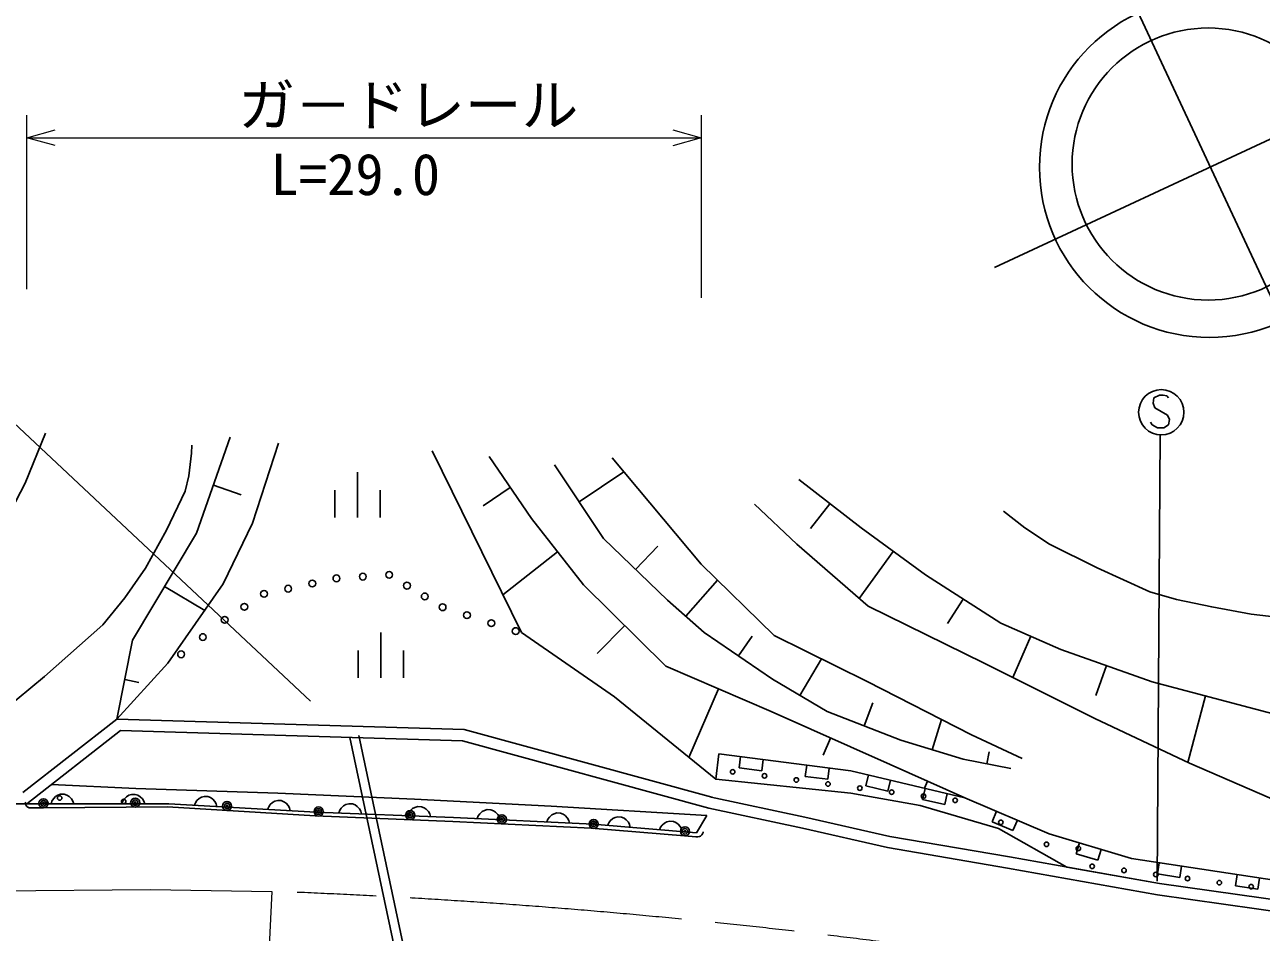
# Model space of a CAD drawing. Units: millimetres, scale not verified. Extents: x 40000 to 680000, y 20000 to 380000.
# Drawn here: x 484731 to 539286, y 293784 to 333810 of the extents above; entities that cross this region are included whole.
import ezdxf
from ezdxf.enums import TextEntityAlignment as Align

# ---------------------------------------------------------------- set-up
doc = ezdxf.new("R2010")
doc.units = ezdxf.units.MM
doc.header["$LTSCALE"] = 1000
doc.linetypes.add('CHAIN', pattern=[18.5, 12, -1.5, 3.5, -1.5])
for name, color, linetype, lineweight in [('M-BGD', 7, 'Continuous', 25), ('M-BGD-EXST', 7, 'Continuous', 25), ('M-BMK', 2, 'CHAIN', 13), ('M-BMK-SRVR', 3, 'Continuous', 25), ('M-STR-HTXT', 7, 'Continuous', 13)]:
    doc.layers.add(name, color=color, linetype=linetype, lineweight=lineweight)
doc.styles.add('ＭＳ ゴシック', font='')
doc.styles.get('ＭＳ ゴシック').set_extended_font_data('MS Gothic')

msp = doc.modelspace()

# ---------------------------------------------------------------- linework, layer by layer
at = {"layer": 'M-BGD'}
for p, q in [((492306, 311384), (493798, 315621)), ((495934, 315350), (494781, 311824)), ((506643, 307009), (502712, 315010)), ((505220, 314772), (507084, 312026)), ((510271, 311144), (508102, 314399)), ((510644, 314703), (514575, 310025)), ((499415, 314083), (499415, 312083)), ((509186, 312771), (511161, 314088)), ((518881, 313753), (521627, 311617)), ((493052, 313502), (494278, 313071)), ((498415, 313283), (498415, 312083)), ((500415, 313283), (500414, 312083)), ((506152, 313399), (504960, 312590)), ((518794, 310906), (516930, 312669)), ((520254, 312685), (519405, 311594)), ((494781, 311824), (493492, 309146)), ((507084, 312026), (509389, 309110)), ((521627, 311617), (524474, 309549)), ((489492, 306672), (492306, 311384)), ((513084, 308432), (510271, 311144)), ((508237, 310568), (505829, 308665)), ((511677, 309788), (512670, 310818)), ((521946, 308159), (518794, 310906)), ((523050, 310583), (521544, 308510)), ((514575, 310025), (517795, 306872)), ((524474, 309549), (527795, 307413)), ((490899, 309028), (492670, 307970)), ((493492, 309146), (491051, 305655)), ((509389, 309110), (513015, 305517)), ((513897, 307720), (515297, 309319)), ((514711, 307008), (513084, 308432)), ((526135, 308481), (525438, 307398)), ((527065, 305650), (521946, 308159)), ((511202, 307313), (509980, 306080)), ((527795, 307413), (530439, 306260)), ((488789, 303184), (489492, 306672)), ((500437, 307011), (500437, 305011)), ((510744, 304161), (506643, 307009)), ((517727, 304940), (514711, 307008)), ((516219, 305974), (516820, 306850)), ((517795, 306872), (521897, 304837)), ((529117, 306836), (528325, 305020)), ((499437, 306211), (499437, 305011)), ((501437, 306211), (501437, 305011)), ((530439, 306260), (534473, 304836)), ((491051, 305655), (488789, 303184)), ((513015, 305517), (517659, 303516)), ((518931, 304228), (519883, 305836)), ((531946, 303209), (527065, 305650)), ((532456, 305548), (531989, 304225)), ((489141, 304928), (489771, 304801)), ((515337, 304516), (514035, 301493)), ((520134, 303516), (517727, 304940)), ((521897, 304837), (526507, 302498)), ((534473, 304836), (543878, 302326)), ((515218, 300533), (510744, 304161)), ((521761, 302888), (522151, 303901)), ((536824, 304208), (536042, 301277)), ((517659, 303516), (522913, 301176)), ((523388, 302261), (520134, 303516)), ((484652, 299948), (488789, 303184)), ((488789, 303184), (504116, 302730)), ((524761, 301837), (525174, 303174)), ((536115, 301242), (531946, 303209)), ((484826, 299449), (488955, 302679)), ((488955, 302679), (504042, 302232)), ((499081, 302379), (503400, 281972)), ((499472, 302462), (503791, 282055)), ((504116, 302730), (515043, 299743)), ((520286, 302346), (519951, 301594)), ((526134, 301413), (523388, 302261)), ((526507, 302498), (528744, 301447)), ((504042, 302232), (514911, 299260)), ((527184, 301209), (527288, 301743)), ((515354, 301652), (515218, 300533)), ((515218, 300533), (515354, 301652)), ((515354, 301652), (521184, 300905)), ((521184, 300905), (515354, 301652)), ((516316, 301529), (516252, 301033)), ((517244, 300906), (517307, 301402)), ((519231, 301155), (519167, 300660)), ((522913, 301176), (526201, 299718)), ((528235, 301006), (526134, 301413)), ((542115, 298631), (536115, 301242)), ((516252, 301033), (517244, 300906)), ((519167, 300660), (520159, 300533)), ((520159, 300533), (520223, 301028)), ((521184, 300905), (526201, 299718)), ((521952, 300724), (521837, 300237)), ((485907, 300295), (489637, 300125)), ((489637, 300125), (495904, 299916)), ((521184, 299922), (515218, 300533)), ((521837, 300237), (522810, 300007)), ((522810, 300007), (522925, 300493)), ((524460, 300130), (524345, 299644)), ((524557, 300447), (524421, 300139)), ((484758, 299487), (484757, 299517)), ((485932, 299568), (485892, 299448)), ((485993, 299668), (485932, 299568)), ((486093, 299767), (485993, 299668)), ((486193, 299827), (486093, 299767)), ((486313, 299867), (486193, 299827)), ((486473, 299867), (486313, 299867)), ((486593, 299827), (486473, 299867)), ((486693, 299767), (486593, 299827)), ((486793, 299667), (486693, 299767)), ((486852, 299567), (486793, 299667)), ((486892, 299447), (486852, 299567)), ((489066, 299564), (489026, 299444)), ((489126, 299664), (489066, 299564)), ((489226, 299764), (489126, 299664)), ((489326, 299824), (489226, 299764)), ((489446, 299864), (489326, 299824)), ((489606, 299864), (489446, 299864)), ((489726, 299823), (489606, 299864)), ((489826, 299763), (489726, 299823)), ((489926, 299663), (489826, 299763)), ((489986, 299563), (489926, 299663)), ((490026, 299443), (489986, 299563)), ((492324, 299594), (492259, 299498)), ((492429, 299689), (492324, 299594)), ((492532, 299743), (492429, 299689)), ((492654, 299776), (492532, 299743)), ((492814, 299767), (492654, 299776)), ((492932, 299721), (492814, 299767)), ((493028, 299656), (492932, 299721)), ((493123, 299550), (493028, 299656)), ((493177, 299447), (493123, 299550)), ((495666, 299510), (495561, 299416)), ((495770, 299564), (495666, 299510)), ((495892, 299598), (495770, 299564)), ((496051, 299589), (495892, 299598)), ((495904, 299916), (501933, 299648)), ((496169, 299542), (496051, 299589)), ((496265, 299477), (496169, 299542)), ((501933, 299648), (507961, 299350)), ((515015, 299749), (519152, 298865)), ((524235, 299379), (521184, 299922)), ((524345, 299644), (525318, 299413)), ((525318, 299413), (525433, 299900)), ((526201, 299718), (529930, 298124)), ((478780, 299413), (484826, 299449)), ((484768, 299437), (484758, 299487)), ((484798, 299377), (484768, 299437)), ((484829, 299337), (484798, 299377)), ((491093, 299442), (484826, 299449)), ((484869, 299308), (484829, 299337)), ((484929, 299278), (484869, 299308)), ((484979, 299268), (484929, 299278)), ((485059, 299269), (484979, 299268)), ((485059, 299269), (485559, 299272)), ((485559, 299272), (491032, 299309)), ((491032, 299309), (497552, 298915)), ((497567, 299085), (491093, 299442)), ((492259, 299498), (492212, 299380)), ((493210, 299325), (493177, 299447)), ((495496, 299319), (495449, 299201)), ((495561, 299416), (495496, 299319)), ((496360, 299372), (496265, 299477)), ((496414, 299268), (496360, 299372)), ((496448, 299146), (496414, 299268)), ((503655, 298846), (497567, 299085)), ((498634, 299163), (498589, 299045)), ((498698, 299260), (498634, 299163)), ((498802, 299356), (498698, 299260)), ((498904, 299412), (498802, 299356)), ((499025, 299448), (498904, 299412)), ((499185, 299441), (499025, 299448)), ((499304, 299397), (499185, 299441)), ((499401, 299333), (499304, 299397)), ((499497, 299229), (499401, 299333)), ((499553, 299127), (499497, 299229)), ((499589, 299005), (499553, 299127)), ((501678, 299044), (501633, 298925)), ((501742, 299141), (501678, 299044)), ((501846, 299237), (501742, 299141)), ((501948, 299293), (501846, 299237)), ((502070, 299329), (501948, 299293)), ((502229, 299322), (502070, 299329)), ((502348, 299278), (502229, 299322)), ((502445, 299214), (502348, 299278)), ((502541, 299110), (502445, 299214)), ((502597, 299008), (502541, 299110)), ((502633, 298886), (502597, 299008)), ((504803, 299011), (504738, 298914)), ((504908, 299106), (504803, 299011)), ((505011, 299161), (504908, 299106)), ((505132, 299195), (505011, 299161)), ((505292, 299187), (505132, 299195)), ((505410, 299142), (505292, 299187)), ((505507, 299077), (505410, 299142)), ((505602, 298972), (505507, 299077)), ((505657, 298869), (505602, 298972)), ((507961, 299350), (514822, 298934)), ((508084, 299012), (507982, 298957)), ((508206, 299046), (508084, 299012)), ((508366, 299038), (508206, 299046)), ((508484, 298993), (508366, 299038)), ((508581, 298928), (508484, 298993)), ((514911, 299260), (519040, 298378)), ((527692, 298362), (524235, 299379)), ((527606, 299118), (527409, 298658)), ((497552, 298915), (503623, 298672)), ((503623, 298672), (509716, 298372)), ((509803, 298548), (503655, 298846)), ((504738, 298914), (504693, 298796)), ((505691, 298747), (505657, 298869)), ((507812, 298765), (507766, 298647)), ((507877, 298862), (507812, 298765)), ((507982, 298957), (507877, 298862)), ((508676, 298823), (508581, 298928)), ((508731, 298720), (508676, 298823)), ((508765, 298599), (508731, 298720)), ((514376, 298162), (509803, 298548)), ((510498, 298610), (510448, 298494)), ((510566, 298704), (510498, 298610)), ((510674, 298796), (510566, 298704)), ((510779, 298847), (510674, 298796)), ((510902, 298877), (510779, 298847)), ((511061, 298863), (510902, 298877)), ((511177, 298813), (511061, 298863)), ((511272, 298745), (511177, 298813)), ((511363, 298637), (511272, 298745)), ((511415, 298532), (511363, 298637)), ((511444, 298409), (511415, 298532)), ((512785, 298417), (512735, 298300)), ((512853, 298511), (512785, 298417)), ((512961, 298602), (512853, 298511)), ((513066, 298654), (512961, 298602)), ((513189, 298683), (513066, 298654)), ((513348, 298670), (513189, 298683)), ((513464, 298620), (513348, 298670)), ((513559, 298552), (513464, 298620)), ((513650, 298444), (513559, 298552)), ((513701, 298339), (513650, 298444)), ((514822, 298934), (514376, 298162)), ((519152, 298865), (522900, 298006)), ((527409, 298658), (528329, 298265)), ((528329, 298265), (528525, 298725)), ((509716, 298372), (513845, 298035)), ((513731, 298216), (513701, 298339)), ((513845, 298035), (514343, 297995)), ((514423, 297988), (514343, 297995)), ((514494, 298002), (514423, 297988)), ((514546, 298028), (514494, 298002)), ((514600, 298074), (514546, 298028)), ((514634, 298121), (514600, 298074)), ((514659, 298179), (514634, 298121)), ((514662, 298219), (514659, 298179)), ((519040, 298378), (522802, 297515)), ((522900, 298006), (528180, 297105)), ((530707, 296656), (527692, 298362)), ((529930, 298124), (533557, 297039)), ((522802, 297515), (528092, 296613)), ((531264, 297725), (531121, 297246)), ((532079, 296959), (532222, 297438)), ((528180, 297105), (534793, 295930)), ((531121, 297246), (532079, 296959)), ((533557, 297039), (540438, 295987)), ((534783, 296852), (534707, 296357)), ((528092, 296613), (534715, 295437)), ((534793, 295930), (530707, 296656)), ((534707, 296357), (535696, 296206)), ((535696, 296206), (535771, 296701)), ((538223, 296326), (538148, 295832)), ((541101, 295039), (534793, 295930)), ((534793, 295930), (541729, 294950)), ((538148, 295832), (539136, 295680)), ((539136, 295680), (539212, 296175)), ((534715, 295437), (541651, 294456))]:
    msp.add_line(p, q, dxfattribs=at)
for points in [[(473100, 304098), (476599, 305782), (479879, 307507), (480820, 308253), (481688, 309090), (482605, 310150), (483367, 311184), (484117, 312369), (484753, 313591), (485645, 315801)], [(481632, 301512), (482301, 302256), (483179, 303060), (485609, 305059), (488180, 307342), (489145, 308529), (490060, 309841), (490988, 311517), (491809, 313245), (491976, 313921), (492088, 314919), (492110, 315261)], [(527913, 312362), (528862, 311621), (529950, 310906), (532042, 309852), (534374, 308800), (535540, 308463), (537103, 308130), (538836, 307816), (540621, 307604), (541424, 307605), (542353, 307716), (543694, 308117), (544835, 308560), (545293, 308846), (545870, 309393), (546387, 310020)]]:
    msp.add_lwpolyline(points, dxfattribs=at)
for centre, radius in [((498484, 309392), 150), ((499647, 309469), 150), ((500810, 309547), 150), ((495289, 308710), 150), ((496354, 308937), 150), ((497419, 309165), 150), ((501596, 309071), 150), ((494420, 308136), 150), ((502381, 308595), 150), ((503167, 308120), 150), ((493552, 307563), 150), ((504242, 307768), 150), ((505317, 307416), 150), ((506393, 307065), 150), ((492590, 306803), 150), ((491629, 306043), 150), ((515965, 300861), 100), ((517368, 300681), 100), ((518771, 300502), 100), ((520173, 300322), 100), ((521576, 300142), 100), ((522979, 299963), 100), ((485558, 299472), 200), ((485558, 299472), 120), ((485558, 299472), 40), ((486271, 299708), 100), ((489095, 299552), 100), ((489604, 299499), 200), ((489604, 299499), 120), ((489604, 299499), 40), ((493659, 299351), 200), ((524381, 299783), 100), ((525784, 299603), 100), ((493659, 299351), 120), ((493659, 299351), 40), ((497694, 299110), 200), ((497694, 299110), 120), ((497694, 299110), 40), ((501737, 298948), 200), ((501737, 298948), 120), ((501737, 298948), 40), ((505781, 298766), 200), ((505781, 298766), 120), ((505781, 298766), 40), ((509828, 298564), 200), ((509828, 298564), 120), ((509828, 298564), 40), ((513861, 298235), 200), ((527798, 298633), 100), ((513861, 298235), 120), ((513861, 298235), 40), ((529812, 297662), 100), ((531215, 297482), 100), ((531827, 296691), 100), ((533229, 296512), 100), ((534632, 296332), 100), ((536034, 296152), 100), ((537437, 295973), 100), ((538840, 295793), 100)]:
    msp.add_circle(centre, radius, dxfattribs=at)
at = {"layer": 'M-BGD-EXST'}
for p, q in [((534553, 317357), (534513, 317117)), ((534513, 317117), (534593, 316917)), ((534793, 317477), (534553, 317357)), ((534953, 317477), (534793, 317477)), ((535113, 317437), (534953, 317477)), ((535193, 317357), (535113, 317437)), ((534593, 316917), (535153, 316597)), ((535153, 316597), (535233, 316397)), ((534473, 316157), (534393, 316277)), ((534713, 316037), (534473, 316157)), ((534993, 316037), (534713, 316037)), ((535193, 316157), (534993, 316037)), ((535233, 316397), (535193, 316157)), ((534827, 315728), (534690, 296042))]:
    msp.add_line(p, q, dxfattribs=at)
msp.add_circle((534873, 316717), 1000, dxfattribs=at)
at = {"layer": 'M-BMK'}
msp.add_lwpolyline([(470688, 295278), (480482, 295588), (490281, 295665), (495635, 295588)], dxfattribs=at)
msp.add_arc((484372, -4177), 299976, 73.78825, 87.84823, dxfattribs=at)
at = {"layer": 'M-BMK-SRVR'}
for p, q in [((530913, 340679), (544866, 310745)), ((546554, 331973), (527522, 323102))]:
    msp.add_line(p, q, dxfattribs=at)
for centre, radius in [((537000, 327520), 7499), ((536941, 327667), 6000)]:
    msp.add_circle(centre, radius, dxfattribs=at)
at = {"layer": 'M-STR-HTXT'}
for p, q in [((484821, 322146), (484822, 329829)), ((514581, 329825), (514580, 321760)), ((484822, 328829), (486072, 329179)), ((513331, 329175), (514581, 328825)), ((486072, 328479), (484822, 328829)), ((484822, 328829), (514581, 328825)), ((514581, 328825), (513331, 328475)), ((497337, 303969), (475828, 324155)), ((495635, 295588), (494484, 272179))]:
    msp.add_line(p, q, dxfattribs=at)

# ---------------------------------------------------------------- texts
at = {"layer": 'M-STR-HTXT', "style": 'ＭＳ ゴシック'}
for s, p in [('ガ－ドレール', (494153, 328800)), ('L=29.0', (495576, 325748))]:
    msp.add_text(s, height=1833, rotation=359.992, dxfattribs=at).set_placement(p, align=Align.BOTTOM_LEFT)

doc.saveas('drawing.dxf')
